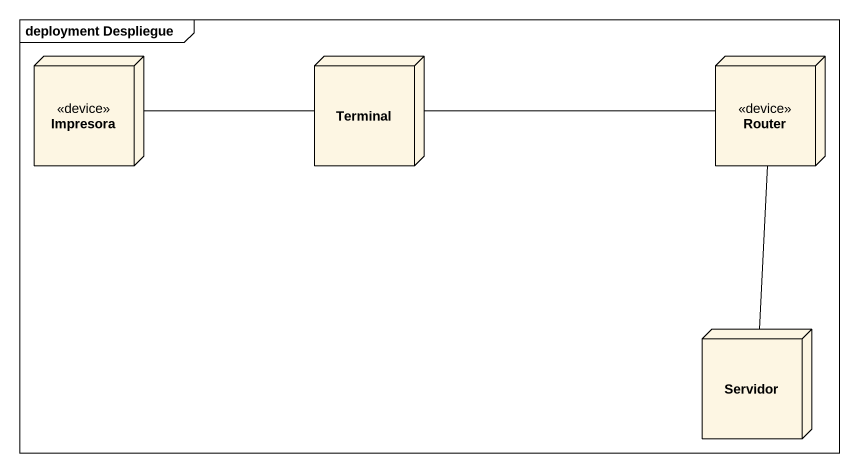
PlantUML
@startuml
mainframe deployment Despliegue
node Impresora <<device>>
node Terminal
node Router <<device>>
node Servidor
Terminal -left- Impresora
Terminal -right- Router
Servidor -up- Router
@enduml
